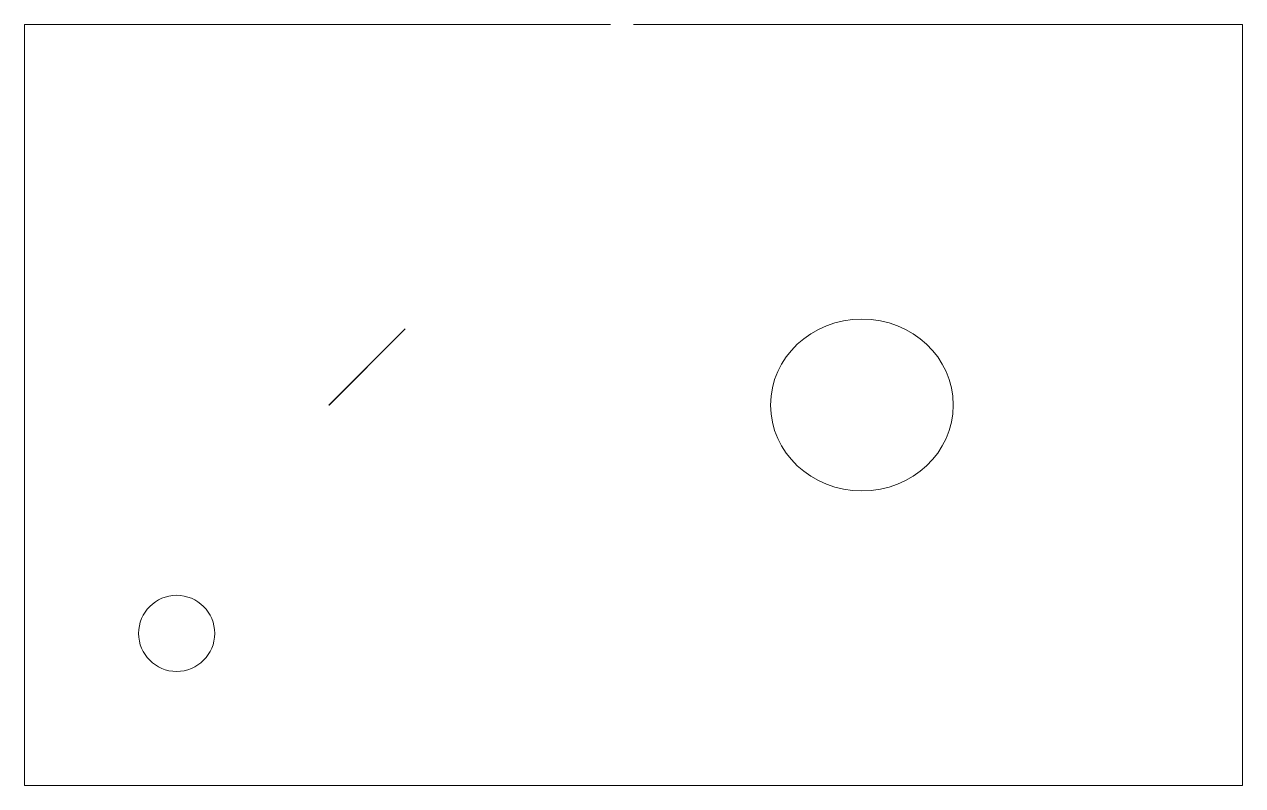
# Model space of a CAD drawing. Header units: millimetres. Extents: x 0 to 160, y 0 to 100.
import ezdxf

# ---------------------------------------------------------------- set-up
doc = ezdxf.new("R2010")
doc.units = ezdxf.units.MM
doc.header["$MEASUREMENT"] = 0
doc.layers.get('0').update_dxf_attribs({"linetype": 'CONTINUOUS', "lineweight": 0})

msp = doc.modelspace()

# ---------------------------------------------------------------- linework, layer by layer
at = {"lineweight": 0}
for p, q in [((77, 100), (0, 100)), ((0, 100), (0, 0)), ((160, 100), (80, 100)), ((160, 0), (160, 100)), ((50, 60), (40, 50)), ((40.05, 50), (50, 60)), ((40, 50), (40.05, 50)), ((0, 0), (160, 0)), ((160, 0), (0, 0))]:
    msp.add_line(p, q, dxfattribs=at)
msp.add_circle((20, 20), 5, dxfattribs=at)
msp.add_ellipse((110, 50), major_axis=(12, 0), ratio=0.94, dxfattribs=at)

doc.saveas('drawing.dxf')
